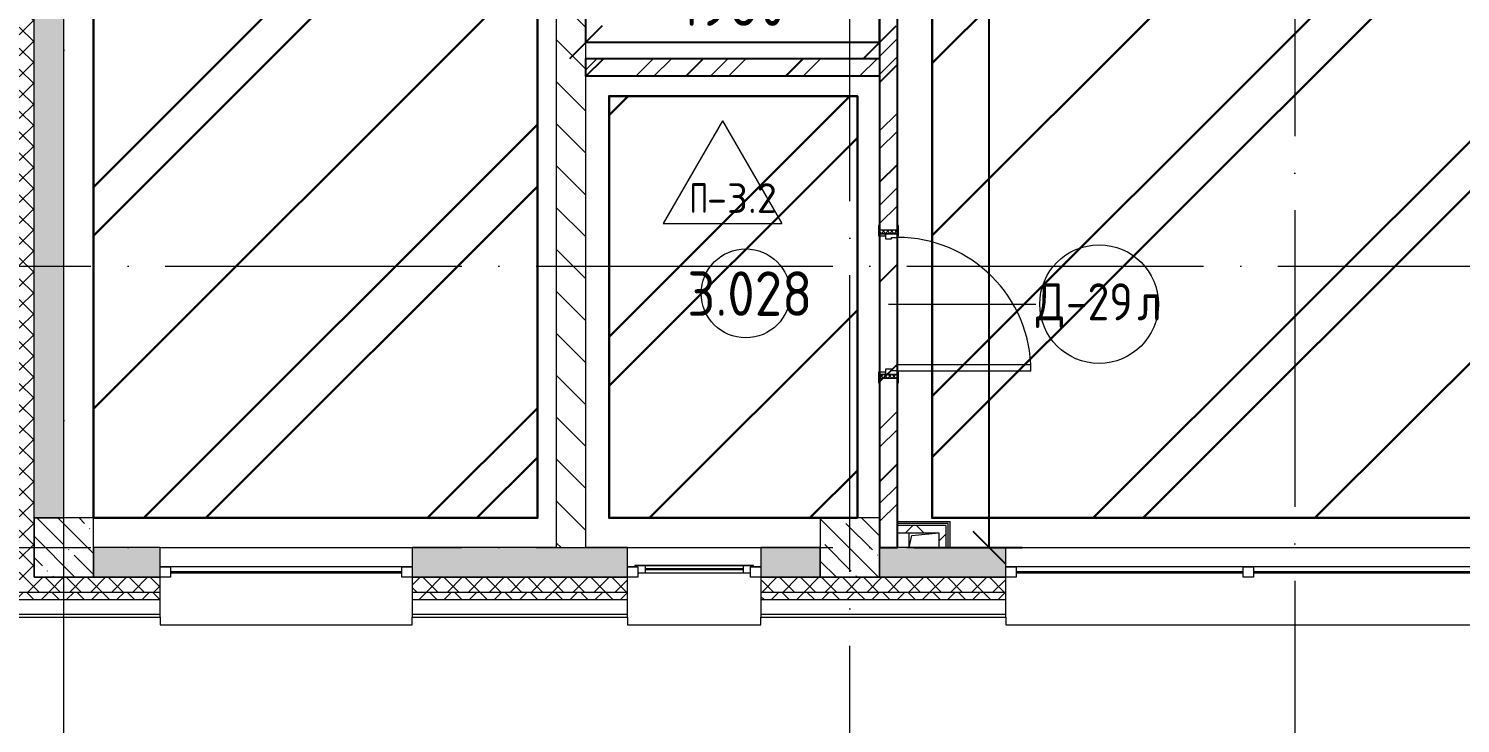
# Model space of a CAD drawing. Header units: millimetres. Extents: x -68946 to 690821, y -552984 to 293768.
# Drawn here: x 97317 to 106968, y -233317 to -228629 of the extents above; entities that cross this region are included whole.
import ezdxf

# ---------------------------------------------------------------- set-up
doc = ezdxf.new("R2010")
doc.units = ezdxf.units.MM
doc.linetypes.add('ADSK_Линия сетки', pattern=[2500, 2000, -250, 0, -250])
doc.layers.get('Defpoints').update_dxf_attribs({"color": 250})
for name, color, linetype, lineweight in [('0) блоки', 250, 'Continuous', 25), ('1.2) Стяжка 6 вып.', 30, 'Continuous', 30), ('1.3) Звуко-изол           6 вып.', 90, 'Continuous', 30), ('1.4) Стяжка 6 вып.', 30, 'Continuous', 30), ('A-AREA-____-IDEN', 250, 'Continuous', 9), ('A-DETL-GENF-OTLN', 250, 'Continuous', 5), ('A-DOOR-____-IDEN', 250, 'Continuous', 9), ('A-DOOR-____-MCUT', 250, 'Continuous', 5), ('A-DOOR-____-OTLN', 250, 'Continuous', 5), ('A-DOOR-FRAM-MCUT', 250, 'Continuous', 5), ('A-DOOR-FRAM-OTLN', 250, 'Continuous', 5), ('A-FLOR-____-IDEN', 250, 'Continuous', 9), ('A-FLOR-____-OTLN', 250, 'Continuous', 9), ('A-GLAZ-____-MCUT', 250, 'Continuous', 9), ('A-GLAZ-____-OTLN', 250, 'Continuous', 5), ('A-WALL-____-MCUT', 250, 'Continuous', 13), ('A-WALL-____-PATT', 250, 'Continuous', 13), ('A-WALL-FNSH-MCUT', 250, 'Continuous', 13), ('I-WALL-____-OTLN', 250, 'Continuous', 9), ('S-COLS-____-MCUT', 250, 'Continuous', 25), ('S-COLS-____-OTLN', 250, 'Continuous', 9), ('S-GRID-____-OTLN', 250, 'Continuous', 9)]:
    doc.layers.add(name, color=color, linetype=linetype, lineweight=lineweight)
doc.styles.add('GOST Common_1', font='', dxfattribs={"width": 0.9, "height": 250})
doc.styles.add('ISOCPEUR_1', font='isocpeur.ttf', dxfattribs={"width": 0.9, "height": 250})
doc.styles.add('ISOCPEUR_2', font='isocpeur.ttf', dxfattribs={"height": 160})
doc.styles.get("Standard").update_dxf_attribs({"font": 'ГОСТ тип А.ttf'})
doc.styles.get('GOST Common_1').set_extended_font_data('GOST Common')
doc.dimstyles.new('А3', dxfattribs={"dimtxt": 333, "dimasz": 222, "dimexe": 222, "dimexo": 111, "dimgap": 111, "dimtad": 1, "dimtoh": 1, "dimdec": 0, "dimrnd": 0.0015, "dimzin": 0, "dimdsep": 46, "dimtxsty": 'Standard', "dimblk": 'OBLIQUE', "dimcen": 0, "dimclrd": 7, "dimclre": 7, "dimclrt": 7, "dimadec": 0, "dimazin": 0, "dimtfac": 1, "dimtdec": 0, "dimtofl": 0, "dimtmove": 0, "dimatfit": 3, "dimfxl": 1, "dimtolj": 1, "dimtzin": 0, "dimarcsym": 0})
pattern_1 = [(45, (28052.9, -258555.93), (-251.4472, 251.4472), []), (45, (28052.9, -258174.93), (-251.4472, 251.4472), [])]
pattern_2 = [(45, (28052.91, -258555.93), (-70.71068, 70.71068), []), (135, (28052.91, -258555.93), (-70.71068, -70.71068), [])]
pattern_3 = [(135, (28052.9, -258555.93), (-142.5612, -142.5612), []), (135, (28195.47, -258555.93), (-142.5612, -142.5612), [252.016, -50.403, 3.353, -47.05])]
pattern_4 = [(50, (28052.9, -258555.93), (364.3679, -31.8783), [38.1, -419.1]), (355, (28052.9, -258555.93), (-70.4859, 382.1133), [30.48, -335.28]), (100.451, (28083.27, -258558.6), (293.885, 350.2334), [32.38, -356.18]), (46.184, (28052.9, -258454.33), (542.1585, -84.0858), [57.15, -628.65]), (96.636, (28098.1, -258461.34), (474.805, 494.8554), [48.57, -534.27]), (351.184, (28052.9, -258454.33), (474.8102, 494.85), [45.72, -502.92]), (21, (28103.7, -258479.73), (303.2285, -204.5305), [38.1, -419.1]), (326, (28103.7, -258479.73), (123.6039, 368.376), [30.48, -335.28]), (71.451, (28128.97, -258496.77), (426.8341, 163.8427), [32.38, -356.18]), (37.5, (28052.9, -258555.93), (6.17665, 169.11015), [16.764, -314.452, 16.764, -323.596, -336.55]), (37.5, (28052.9, -258555.93), (6.17665, 169.11015), [-671.576, 16.764, -319.786]), (7.5, (28052.9, -258555.93), (133.63888, 200.3615), [16.764, -177.292, 16.764, -306.832, -128.27]), (7.5, (28052.9, -258555.93), (133.63888, 200.3615), [-517.652, 16.764, -111.506]), (327.5, (27939.62, -258555.93), (271.18182, -11.45836), [16.764, -110.236, 16.764, -379.476, -525.78]), (327.5, (27939.62, -258555.93), (271.18182, -11.45836), [-523.24, 16.764, -509.016]), (317.5, (27888.82, -258555.93), (296.2585, 50.85285), [16.764, -148.336, 16.764, -246.38, -373.38]), (317.5, (27888.82, -258555.93), (296.2585, 50.85285), [-428.244, 16.764, -356.616])]
pattern_5 = [(45, (28052.9, -258555.93), (-141.42136, 141.42136), []), (135, (28052.9, -258555.93), (-141.42136, -141.42136), [])]

# ---------------------------------------------------------------- blocks, each defined once
blk = doc.blocks.new('Дверь_СКБ_1Ст_Внутренняя - Д-29л_1000x2100h_Кладовая-42643398-АР1_Маркировочный план 3 этажа секция 2_3')
at = {"layer": 'A-DOOR-____-OTLN'}
h = blk.add_hatch(dxfattribs=at)
h.set_pattern_fill('FP_42', color=256, style=0, pattern_type=2)
h.set_pattern_definition([(135, (1801.41, 124.685), (-14.14214, -14.14214), []), (225, (1801.41, 124.685), (14.14214, -14.14214), [])])
h.paths.add_polyline_path([(512.5, 60), (487.5, 60), (487.5, -60), (512.5, -60)])
at = {"layer": 'A-DOOR-FRAM-OTLN'}
h = blk.add_hatch(dxfattribs=at)
h.set_pattern_fill('FP_43', color=256, style=0, pattern_type=2)
h.set_pattern_definition([(45, (-321.384, 124.685), (-14.1421, 14.1421), []), (135, (-321.384, 124.685), (-14.1421, -14.1421), [])])
h.paths.add_polyline_path([(-462.5, 60), (-487.5, 60), (-487.5, -60), (-462.5, -60)])
at = {"layer": 'A-DOOR-____-MCUT'}
for p, q in [((462.5, 960), (422.5, 960)), ((422.5, 960), (422.5, 60)), ((462.5, 60), (462.5, 960)), ((422.5, 60), (462.5, 60))]:
    blk.add_line(p, q, dxfattribs=at)
at = {"layer": 'A-DOOR-____-OTLN'}
blk.add_arc((462.5, 60), 900, 90, 180, dxfattribs=at)
at = {"layer": 'A-DOOR-FRAM-MCUT'}
for p, q in [((-447.5, 68), (-517.5, 68)), ((-517.5, 68), (-517.5, 60)), ((-517.5, 60), (-447.5, 60)), ((-462.5, 60), (-487.5, 60)), ((-487.5, 60), (-487.5, -60)), ((-437.5, 60), (-462.5, 60)), ((-462.5, 60), (-462.5, -20)), ((-462.5, -60), (-462.5, 60)), ((-447.5, 60), (-462.5, 60)), ((-462.5, 60), (-462.5, 59)), ((-462.5, 59), (-447.5, 59)), ((-447.5, 60), (-447.5, 68)), ((-447.5, 59), (-447.5, 60)), ((-437.5, 20), (-437.5, 60)), ((-427.5, 20), (-437.5, 20)), ((-427.5, -20), (-427.5, 20)), ((462.5, 20), (452.5, 20)), ((452.5, 20), (452.5, -20)), ((462.5, 60), (462.5, 20)), ((487.5, 60), (462.5, 60)), ((542.5, 68), (472.5, 68)), ((472.5, 68), (472.5, 60)), ((487.5, 60), (472.5, 60)), ((472.5, 60), (472.5, 59)), ((472.5, 60), (542.5, 60)), ((472.5, 59), (487.5, 59)), ((487.5, -20), (487.5, 60)), ((512.5, 60), (487.5, 60)), ((487.5, 60), (487.5, -60)), ((487.5, 59), (487.5, 60)), ((512.5, -60), (512.5, 60)), ((542.5, 60), (542.5, 68)), ((-447.5, -60), (-517.5, -60)), ((-517.5, -60), (-517.5, -68)), ((-517.5, -68), (-447.5, -68)), ((-487.5, -60), (-462.5, -60)), ((-462.5, -20), (-427.5, -20)), ((-447.5, -20), (-462.5, -20)), ((-462.5, -20), (-462.5, -60)), ((-462.5, -60), (-447.5, -60)), ((-447.5, -60), (-447.5, -20)), ((-447.5, -68), (-447.5, -60)), ((452.5, -20), (487.5, -20)), ((487.5, -20), (472.5, -20)), ((472.5, -20), (472.5, -60)), ((472.5, -60), (487.5, -60)), ((542.5, -60), (472.5, -60)), ((472.5, -60), (472.5, -68)), ((472.5, -68), (542.5, -68)), ((487.5, -60), (487.5, -20)), ((487.5, -60), (512.5, -60)), ((542.5, -68), (542.5, -60))]:
    blk.add_line(p, q, dxfattribs=at)
blk = doc.blocks.new('Окно_СКБ_3Ст1 - Окно_СКБ_3Ст_4050_ОК15-36323508-АР1_Маркировочный план 3 этажа секция 2_3')
at = {"layer": 'A-GLAZ-____-MCUT'}
for p, q in [((-2025, -195), (-2025, -125)), ((-2025, -125), (-1955, -125)), ((-1955, -125), (-1955, -195)), ((-1195, -155), (-1955, -155)), ((-1955, -155), (-1955, -195)), ((-1905, -205), (-1905, -155)), ((-1245, -205), (-1245, -155)), ((-1195, -195), (-1195, -125)), ((-1195, -125), (-1125, -125)), ((-1195, -195), (-1195, -155)), ((-1125, -125), (-1125, -195)), ((355, -195), (355, -125)), ((355, -125), (425, -125)), ((425, -125), (425, -195)), ((1955, -195), (1955, -125)), ((1955, -125), (2025, -125)), ((2025, -125), (2025, -195)), ((-1955, -195), (-2025, -195)), ((-1955, -195), (-1975, -195)), ((-1975, -195), (-1975, -205)), ((-1975, -205), (-1175, -205)), ((-1175, -205), (-1975, -205)), ((-1125, -195), (-1195, -195)), ((-1175, -195), (-1195, -195)), ((-1175, -205), (-1175, -195)), ((425, -195), (355, -195)), ((2025, -195), (1955, -195))]:
    blk.add_line(p, q, dxfattribs=at)
at = {"layer": 'A-GLAZ-____-MCUT', "lineweight": 5}
for p, q in [((-1905, -175), (-1245, -175)), ((-1245, -185), (-1905, -185)), ((355, -155), (-1125, -155)), ((355, -165), (-1125, -165)), ((1955, -155), (425, -155)), ((1955, -165), (425, -165))]:
    blk.add_line(p, q, dxfattribs=at)
at = {"layer": 'A-GLAZ-____-OTLN'}
for p, q in [((-2025, -195), (-1975, -195)), ((-1175, -195), (2025, -195))]:
    blk.add_line(p, q, dxfattribs=at)
blk = doc.blocks.new('WNW_Отлив1 - Отлив_металлический 2-36323549-АР1_Маркировочный план 3 этажа секция 2_3')
at = {"layer": 'A-GLAZ-____-OTLN'}
for p, q in [((2025, 320), (-2025, 320)), ((-2025, 320), (-2025, 270)), ((2025, 270), (2025, 320))]:
    blk.add_line(p, q, dxfattribs=at)
blk = doc.blocks.new('Окно_СКБ_1Ст1 - 120_Окно_СКБ_1Ст_1700_ОК19Л-29018906-АР1_Маркировочный план 3 этажа секция 2_3')
at = {"layer": 'A-GLAZ-____-MCUT'}
for p, q in [((-850, -195), (-850, -125)), ((-850, -125), (-780, -125)), ((-780, -125), (-780, -195)), ((780, -195), (780, -125)), ((780, -125), (850, -125)), ((850, -125), (850, -195)), ((-780, -195), (-850, -195)), ((850, -195), (780, -195))]:
    blk.add_line(p, q, dxfattribs=at)
at = {"layer": 'A-GLAZ-____-MCUT', "lineweight": 5}
for p, q in [((780, -155), (-780, -155)), ((780, -165), (-780, -165))]:
    blk.add_line(p, q, dxfattribs=at)
at = {"layer": 'A-GLAZ-____-OTLN'}
blk.add_line((-850, -195), (850, -195), dxfattribs=at)
blk = doc.blocks.new('Окно_СКБ_1Ст1 - 120_Окно_СКБ_1Ст_900_ОК3л-29018692-АР1_Маркировочный план 3 этажа секция 2_3')
at = {"layer": 'A-GLAZ-____-MCUT'}
for p, q in [((-450, -195), (-450, -125)), ((-450, -125), (-380, -125)), ((-380, -125), (-380, -195)), ((380, -155), (-380, -155)), ((-380, -155), (-380, -195)), ((-330, -205), (-330, -155)), ((330, -205), (330, -155)), ((380, -195), (380, -125)), ((380, -125), (450, -125)), ((380, -195), (380, -155)), ((450, -125), (450, -195)), ((-380, -195), (-450, -195)), ((-380, -195), (-400, -195)), ((-400, -195), (-400, -205)), ((-400, -205), (400, -205)), ((400, -205), (-400, -205)), ((450, -195), (380, -195)), ((400, -195), (380, -195)), ((400, -205), (400, -195))]:
    blk.add_line(p, q, dxfattribs=at)
at = {"layer": 'A-GLAZ-____-MCUT', "lineweight": 5}
for p, q in [((-330, -175), (330, -175)), ((330, -185), (-330, -185))]:
    blk.add_line(p, q, dxfattribs=at)
at = {"layer": 'A-GLAZ-____-OTLN'}
for p, q in [((-450, -195), (-400, -195)), ((400, -195), (450, -195))]:
    blk.add_line(p, q, dxfattribs=at)
blk = doc.blocks.new('WNW_Отлив1 - Отлив_металлический 2-28596055-АР1_Маркировочный план 3 этажа секция 2_3')
at = {"layer": 'A-GLAZ-____-OTLN'}
for p, q in [((450, 320), (-450, 320)), ((-450, 320), (-450, 270)), ((450, 270), (450, 320))]:
    blk.add_line(p, q, dxfattribs=at)
blk = doc.blocks.new('WNW_Отлив1 - Отлив_металлический 2-28595994-АР1_Маркировочный план 3 этажа секция 2_3')
at = {"layer": 'A-GLAZ-____-OTLN'}
for p, q in [((850, 320), (-850, 320)), ((-850, 320), (-850, 270)), ((850, 270), (850, 320))]:
    blk.add_line(p, q, dxfattribs=at)
blk = doc.blocks.new('_Wn_-As_OpeningMEP_floor__Rectangular - _Wn_-As_OpeningMEP_floor__Rectangular-34852155-АР1_Маркировочный план 3 этажа секция 2_3')
at = {"layer": 'A-DETL-GENF-OTLN', "lineweight": 5}
for p, q in [((-82.3, 82.3), (99.5, 100)), ((-100, 0), (-82.3, 82.3))]:
    blk.add_line(p, q, dxfattribs=at)
blk = doc.blocks.new('AAR_СКБ_Марка_Помещения_мал - Номер-28977439-АР1_Маркировочный план 3 этажа секция 2_3')
at = {"layer": 'A-AREA-____-IDEN'}
blk.add_circle((-0.028, 0), 3, dxfattribs=at)
blk = doc.blocks.new('AAR_СКБ_Марка_Перекрытия - Марка пола-17325028-АР1_Маркировочный план 3 этажа секция 2_3')
at = {"layer": 'A-FLOR-____-IDEN'}
for p, q in [((0, 6.932), (-4.002, 0)), ((0, 6.932), (4.002, 0)), ((-4.002, 0), (4.002, 0))]:
    blk.add_line(p, q, dxfattribs=at)
blk = doc.blocks.new('ADSK_Марка_Дверь - Типоразмер_ADSK_Марка-30565456-АР1_Маркировочный план 3 этажа секция 2_3')
at = {"layer": 'A-DOOR-____-IDEN'}
blk.add_circle((0, 0), 4, dxfattribs=at)
blk = doc.blocks.new('_Oblique')
at = {"color": 0, "linetype": 'ByBlock', "lineweight": -2}
blk.add_line((-0.5, -0.5), (0.5, 0.5), dxfattribs=at)
blk = doc.blocks.new('*D5461')
at = {"color": 7, "lineweight": -2, "transparency": 16777216}
for p, q in [((101072.9, -228719.9), (101072.9, -228499.7)), ((103052.9, -228719.9), (103052.9, -228499.7)), ((101072.9, -228721.7), (103052.9, -228721.7))]:
    blk.add_line(p, q, dxfattribs=at)
at = {"layer": 'Defpoints', "color": 0, "lineweight": 30, "transparency": 16777216}
for p in [(103052.9, -228721.7), (101072.9, -228830.9), (103052.9, -228830.9)]:
    blk.add_point(p, dxfattribs=at)
at = {"color": 7, "lineweight": -2, "transparency": 16777216, "xscale": 222, "yscale": 222, "zscale": 222, "rotation": 180}
blk.add_blockref('_Oblique', (101072.9, -228721.7), dxfattribs=at)
at = {"color": 7, "lineweight": -2, "transparency": 16777216, "xscale": 222, "yscale": 222, "zscale": 222}
blk.add_blockref('_Oblique', (103052.9, -228721.7), dxfattribs=at)
at = {"color": 7, "transparency": 16777216, "insert": (102062.9, -228444.2), "char_height": 333, "attachment_point": 5}
blk.add_mtext('\\A1;1980', dxfattribs=at)
blk = doc.blocks.new('*D5462')
at = {"color": 7, "lineweight": -2, "transparency": 16777216}
for p, q in [((103283.9, -222980.9), (104014.6, -222980.9)), ((103792.6, -232130.9), (103792.6, -222980.9)), ((103283.9, -232130.9), (104014.6, -232130.9))]:
    blk.add_line(p, q, dxfattribs=at)
at = {"layer": 'Defpoints', "color": 0, "lineweight": 30, "transparency": 16777216}
for p in [(103172.9, -222980.9), (103792.6, -222980.9), (103172.9, -232130.9)]:
    blk.add_point(p, dxfattribs=at)
at = {"color": 7, "lineweight": -2, "transparency": 16777216, "xscale": 222, "yscale": 222, "zscale": 222}
for p, rotation in [((103792.6, -222980.9), 90), ((103792.6, -232130.9), 270)]:
    blk.add_blockref('_Oblique', p, dxfattribs=dict(at, rotation=rotation))
at = {"color": 7, "transparency": 16777216, "insert": (103515.1, -227555.9), "char_height": 333, "attachment_point": 5, "rotation": 90}
blk.add_mtext('\\A1;9150', dxfattribs=at)

msp = doc.modelspace()

# ---------------------------------------------------------------- hatches: boundary and pattern name
at = {"layer": '0) блоки'}
h = msp.add_hatch(dxfattribs=at)
h.set_pattern_fill('ANSI31', color=256, scale=150)
h.paths.add_polyline_path([(103052.9057, -232130.9292), (103172.9057, -232130.9292), (103172.9057, -222980.9286), (103052.9057, -222980.9286)])
h.paths.add_polyline_path([(103052.9057, -228950.9292), (101072.9057, -228950.9292), (101072.9057, -228830.9292), (103052.9057, -228830.9292)])
at = {"layer": '1.2) Стяжка 6 вып.', "lineweight": 30}
h = msp.add_hatch(dxfattribs=at)
h.set_pattern_fill('ANSI31', color=256, scale=333)
h.paths.add_polyline_path([(97752.9057, -231930.9286), (100747.3503, -231930.9286), (100747.3503, -223109.063), (97752.9057, -223109.063)])
h = msp.add_hatch(dxfattribs=at)
h.set_pattern_fill('ANSI31', color=256, scale=333)
h.paths.add_polyline_path([(128837.9057, -231930.9286), (103406.2912, -231930.9286), (103406.2912, -223242.3877), (128837.9057, -223242.3877)])
h = msp.add_hatch(dxfattribs=at)
h.set_pattern_fill('ANSI31', color=256, scale=333)
h.paths.add_polyline_path([(102903.7969, -231930.9286), (101229.624, -231930.9286), (101229.624, -229084.5043), (102903.7969, -229084.5043)])
at = {"layer": '1.3) Звуко-изол           6 вып.', "lineweight": 30}
h = msp.add_hatch(dxfattribs=at)
h.set_pattern_fill('ANSI31', color=256, scale=500)
h.paths.add_polyline_path([(97752.9057, -231930.9286), (100747.3503, -231930.9286), (100747.3503, -223109.063), (97752.9057, -223109.063)])
h = msp.add_hatch(dxfattribs=at)
h.set_pattern_fill('ANSI31', color=256, scale=500)
h.paths.add_polyline_path([(128837.9057, -231930.9286), (103406.2912, -231930.9286), (103406.2912, -223242.3877), (128837.9057, -223242.3877)])
h = msp.add_hatch(dxfattribs=at)
h.set_pattern_fill('ANSI31', color=256, scale=500)
h.paths.add_polyline_path([(102903.7969, -231930.9286), (101229.624, -231930.9286), (101229.624, -229084.5043), (102903.7969, -229084.5043)])
at = {"layer": '1.4) Стяжка 6 вып.', "lineweight": 30}
h = msp.add_hatch(dxfattribs=at)
h.set_pattern_fill('ANSI32', color=256, scale=333)
h.paths.add_polyline_path([(97752.9057, -231930.9286), (100747.3503, -231930.9286), (100747.3503, -223109.063), (97752.9057, -223109.063)])
h = msp.add_hatch(dxfattribs=at)
h.set_pattern_fill('ANSI32', color=256, scale=333)
h.paths.add_polyline_path([(128837.9057, -231930.9286), (103406.2912, -231930.9286), (103406.2912, -223242.3877), (128837.9057, -223242.3877)])
h = msp.add_hatch(dxfattribs=at)
h.set_pattern_fill('ANSI32', color=256, scale=333)
h.paths.add_polyline_path([(102903.7969, -231930.9286), (101229.624, -231930.9286), (101229.624, -229084.5043), (102903.7969, -229084.5043)])
at = {"layer": 'A-WALL-____-PATT', "lineweight": 15}
h = msp.add_hatch(dxfattribs=at)
h.set_pattern_fill('FP_49', color=256, style=0, pattern_type=2)
h.set_pattern_definition(pattern_2)
h.paths.add_polyline_path([(97352.9057, -232330.8689), (97352.9057, -225365.9292), (97252.9057, -225365.9292), (97252.9057, -232330.8689)])
h.paths.add_polyline_path([(97252.9057, -223715.9292), (97352.9057, -223715.9292), (97352.9057, -222165.9292), (97252.9057, -222165.9292), (97252.9057, -222914.3094)])
h.paths.add_polyline_path([(97252.9057, -218865.9292), (97352.9057, -218865.9292), (97352.9057, -217315.9292), (97252.9057, -217315.9292), (97252.9057, -218744.684)])
h.paths.add_polyline_path([(97252.9057, -215665.9292), (97352.9057, -215665.9292), (97352.9057, -215230.9286), (97252.9057, -215230.9286), (97252.9057, -215500.9286)])
h = msp.add_hatch(dxfattribs=at)
h.set_pattern_fill('FP_124', color=256, style=0, pattern_type=2)
h.set_pattern_definition(pattern_4)
h.paths.add_polyline_path([(97490.5626, -231930.9286), (97552.9057, -231930.9286), (97552.9057, -226230.9286), (97352.9057, -226230.9286), (97352.9057, -231930.9286)])
h.paths.add_polyline_path([(97552.9057, -225830.9286), (97552.9057, -225365.9292), (97352.9057, -225365.9292), (97352.9057, -225830.9286)])
h.paths.add_polyline_path([(97352.9057, -223715.9292), (97552.9057, -223715.9292), (97552.9057, -222980.9286), (97352.9057, -222980.9286), (97352.9057, -223100.9286)])
h.paths.add_polyline_path([(97552.9057, -222580.9286), (97552.9057, -222165.9292), (97352.9057, -222165.9292), (97352.9057, -222580.9286), (97422.9057, -222580.9286)])
h.paths.add_polyline_path([(97552.9057, -218865.9292), (97552.9057, -218780.9297), (97352.9057, -218780.9308), (97352.9057, -218865.9292), (97510.4054, -218865.9292)])
h.paths.add_polyline_path([(97552.9057, -218380.9286), (97552.9057, -217315.9292), (97352.9057, -217315.9292), (97352.9057, -218380.9286)])
h.paths.add_polyline_path([(97546.3046, -215665.9292), (97552.9057, -215665.9292), (97552.9057, -215230.8695), (97352.9057, -215230.9286), (97352.9057, -215665.9292), (97542.7137, -215665.9292)])
h = msp.add_hatch(dxfattribs=at)
h.set_pattern_fill('FP_1', color=256, style=0, pattern_type=2)
h.set_pattern_definition([(135, (28052.9, -258555.93), (-141.42136, -141.42136), [])])
h.paths.add_polyline_path([(100872.9057, -232130.9286), (101072.9057, -232130.9286), (101072.9057, -226855.9292), (100872.9057, -226855.9292), (100872.9057, -231253.5602)])
h.paths.add_polyline_path([(101072.9057, -225855.9292), (101072.9057, -222979.8832), (100872.9057, -222979.8832), (100872.9057, -225855.9292)])
h = msp.add_hatch(dxfattribs=at)
h.set_pattern_fill('FP_2', color=256, style=0, pattern_type=2)
h.set_pattern_definition(pattern_1)
h.paths.add_polyline_path([(103172.9057, -228830.9292), (103172.9057, -224355.9292), (103052.9057, -224355.9292), (103052.9057, -228830.9292)])
h.paths.add_polyline_path([(103172.9057, -223355.9292), (103172.9057, -222980.9286), (103052.9057, -222980.9286), (103052.9057, -223355.9292)])
h = msp.add_hatch(dxfattribs=at)
h.set_pattern_fill('FP_2', color=256, style=0, pattern_type=2)
h.set_pattern_definition(pattern_1)
h.paths.add_polyline_path([(101072.9057, -228950.9292), (103172.9057, -228950.9292), (103172.9057, -228830.9292), (101072.9057, -228830.9292)])
h = msp.add_hatch(dxfattribs=at)
h.set_pattern_fill('FP_2', color=256, style=0, pattern_type=2)
h.set_pattern_definition(pattern_1)
h.paths.add_polyline_path([(103172.9057, -232130.9286), (103172.9057, -230987.9292), (103052.9057, -230987.9292), (103052.9057, -232130.9286)])
h.paths.add_polyline_path([(103172.9057, -229987.9292), (103172.9057, -228950.9292), (103052.9057, -228950.9292), (103052.9057, -229987.9292)])
h = msp.add_hatch(dxfattribs=at)
h.set_pattern_fill('FP_52', color=256, style=0, pattern_type=2)
h.set_pattern_definition(pattern_5)
h.paths.add_polyline_path([(103453.1985, -232030.9286), (103502.7189, -232030.9286), (103502.7189, -231980.9286), (103172.9057, -231980.9286), (103172.9057, -232030.9286), (103452.7189, -232030.9286)])
h = msp.add_hatch(dxfattribs=at)
h.set_pattern_fill('FP_52', color=256, style=0, pattern_type=2)
h.set_pattern_definition(pattern_5)
h.paths.add_polyline_path([(103453.1985, -232130.9286), (103502.7189, -232129.9381), (103502.7189, -232030.9286), (103452.7189, -232030.9286), (103452.7189, -232130.9286)])
h = msp.add_hatch(dxfattribs=at)
h.set_pattern_fill('FP_124', color=256, style=0, pattern_type=2)
h.set_pattern_definition(pattern_4)
h.paths.add_polyline_path([(129212.3031, -232330.9286), (129212.9057, -232330.8689), (129212.9057, -232130.9286), (128202.9057, -232130.9286), (128202.9057, -232330.9286), (128235.0029, -232330.9286)])
h.paths.add_polyline_path([(121602.9057, -232330.9286), (121602.9057, -232130.9286), (120802.9057, -232130.9286), (120802.9057, -232330.9286), (121476.9879, -232330.9286)])
h.paths.add_polyline_path([(126883.3999, -232330.9286), (127302.9057, -232330.8689), (127302.9057, -232130.9286), (126402.9057, -232130.9286), (126402.9057, -232330.9286)])
h.paths.add_polyline_path([(125502.9057, -232330.9286), (125502.9057, -232130.9286), (124952.9057, -232130.9286), (124953.2339, -232330.9286)])
h.paths.add_polyline_path([(124552.7566, -232330.9286), (124552.9057, -232330.8689), (124552.9057, -232130.9286), (124302.9057, -232130.9286), (124302.9057, -232330.9286)])
h.paths.add_polyline_path([(99902.9057, -232330.9286), (101352.9057, -232330.8689), (101352.9057, -232130.9286), (99902.9057, -232130.9286), (99902.9057, -232330.8689)])
h.paths.add_polyline_path([(98202.9057, -232330.9286), (98202.9057, -232130.9286), (97752.9057, -232130.9286), (97753.1742, -232330.9286), (97823.9355, -232330.9286)])
h.paths.add_polyline_path([(117422.179, -232330.9286), (117702.9057, -232330.8689), (117702.9057, -232130.9286), (116902.9057, -232130.9286), (116902.9057, -232330.9286)])
h.paths.add_polyline_path([(118602.9057, -232330.9286), (119502.9057, -232330.8689), (119502.9057, -232130.9286), (118602.9057, -232130.9286), (118602.9057, -232330.8689)])
h.paths.add_polyline_path([(113367.37, -232330.9286), (113802.9057, -232330.8689), (113802.9057, -232130.9286), (112302.9057, -232130.9286), (112302.9057, -232330.9286)])
h.paths.add_polyline_path([(111402.9057, -232330.9286), (111402.9057, -232130.9286), (111202.9057, -232130.9286), (111203.0251, -232330.9286)])
h.paths.add_polyline_path([(110802.7267, -232330.9286), (110802.9057, -232330.8689), (110802.9057, -232130.9286), (110502.9057, -232130.9286), (110502.9057, -232330.9286), (110664.164, -232330.9286)])
h.paths.add_polyline_path([(109602.9057, -232330.9286), (109602.9057, -232130.9286), (108352.9057, -232130.9286), (108352.9057, -232330.9286), (109312.561, -232330.9286)])
h.paths.add_polyline_path([(103902.9057, -232330.9286), (103902.9057, -232130.9286), (103052.9057, -232130.9286), (103052.9057, -232330.9286)])
h.paths.add_polyline_path([(102652.667, -232330.9286), (102652.9057, -232330.8689), (102652.9057, -232130.9286), (102252.9057, -232130.9286), (102252.9057, -232330.9286), (102554.546, -232330.9286)])
h = msp.add_hatch(dxfattribs=at)
h.set_pattern_fill('FP_49', color=256, style=0, pattern_type=2)
h.set_pattern_definition(pattern_2)
h.paths.add_polyline_path([(131062.9276, -232430.8689), (132652.9063, -232430.8689), (132752.8838, -232330.8689), (128202.9057, -232330.9286), (128202.9057, -232430.8689), (130938.2089, -232430.8689)])
h.paths.add_polyline_path([(125502.9057, -232430.8689), (125502.9057, -232330.9286), (124302.9057, -232330.9286), (124302.9057, -232430.8689)])
h.paths.add_polyline_path([(126883.3999, -232430.8689), (127302.9057, -232430.8689), (127302.3687, -232330.9286), (126402.9057, -232330.9286), (126402.9057, -232430.8689)])
h.paths.add_polyline_path([(118602.9057, -232430.8689), (119502.9057, -232430.8689), (119502.3687, -232330.9286), (118602.9057, -232330.9286)])
h.paths.add_polyline_path([(121602.9057, -232430.8689), (121602.9057, -232330.9286), (120402.9057, -232330.9286), (120402.9057, -232430.8689), (121476.9879, -232430.8689)])
h.paths.add_polyline_path([(117422.179, -232430.8689), (117702.9057, -232430.8689), (117702.9057, -232330.9286), (116502.9057, -232330.9286), (116502.9057, -232430.8689), (116902.9057, -232430.8689)])
h.paths.add_polyline_path([(113367.37, -232430.8689), (113802.9057, -232430.8689), (113802.0107, -232330.9286), (112302.9057, -232330.9286), (112302.9057, -232430.8689)])
h.paths.add_polyline_path([(110664.164, -232430.8689), (111402.9057, -232430.8689), (111402.9057, -232330.9286), (110502.9057, -232330.9286), (110502.9057, -232430.8689)])
h.paths.add_polyline_path([(109602.9057, -232430.8689), (109602.9057, -232330.9286), (107952.9057, -232330.9286), (107952.9057, -232430.8689), (109312.561, -232430.8689)])
h.paths.add_polyline_path([(102554.546, -232430.8689), (103902.9057, -232430.8689), (103902.9057, -232330.9286), (102252.9057, -232330.9286), (102252.9057, -232430.8689)])
h.paths.add_polyline_path([(101202.943, -232430.8689), (101352.9057, -232430.8689), (101352.0405, -232330.9286), (99902.9057, -232330.9286), (99902.9057, -232430.8689)])
h.paths.add_polyline_path([(97302.9356, -232430.8689), (98202.9057, -232430.8689), (98202.9057, -232330.9286), (97252.9057, -232330.9286), (97252.9057, -232430.8689)])
h = msp.add_hatch(dxfattribs=at)
h.set_pattern_fill('FP_48', color=256, style=0, pattern_type=2)
h.set_pattern_definition([(135, (28052.9, -258555.93), (-84.85281, -84.85281), []), (225, (28052.9, -258555.93), (84.85281, -84.85281), [])])
h.paths.add_polyline_path([(132602.9063, -232480.8689), (132652.9063, -232430.8689), (128202.9057, -232430.8689), (128202.9057, -232480.8689), (132502.9063, -232480.8689)])
h.paths.add_polyline_path([(127302.9057, -232480.8689), (127302.9057, -232430.8689), (126402.9057, -232430.8689), (126402.9057, -232480.8689), (126883.3999, -232480.8689)])
h.paths.add_polyline_path([(124952.9057, -232480.8689), (125502.9057, -232480.8689), (125502.9057, -232430.8689), (124302.9057, -232430.8689), (124302.9057, -232480.8689)])
h.paths.add_polyline_path([(120402.9057, -232480.8689), (121602.9057, -232480.8689), (121602.9057, -232430.8689), (120402.9057, -232430.8689)])
h.paths.add_polyline_path([(119502.9057, -232480.8689), (119502.9057, -232430.8689), (118602.9057, -232430.8689), (118602.9057, -232480.8689), (118773.7819, -232480.8689)])
h.paths.add_polyline_path([(117702.9057, -232480.8689), (117702.9057, -232430.8689), (116502.9057, -232430.8689), (116502.9057, -232480.8689), (117422.179, -232480.8689)])
h.paths.add_polyline_path([(112302.9057, -232480.8689), (113802.9057, -232480.8689), (113802.9057, -232430.8689), (112302.9057, -232430.8689), (112302.9057, -232456.0511)])
h.paths.add_polyline_path([(111402.9057, -232480.8689), (111402.9057, -232430.8689), (110502.9057, -232430.8689), (110502.9057, -232480.8689), (110664.164, -232480.8689)])
h.paths.add_polyline_path([(107952.9057, -232480.8689), (109602.9057, -232480.8689), (109602.9057, -232430.8689), (107952.9057, -232430.8689)])
h.paths.add_polyline_path([(102554.546, -232480.8689), (103902.9057, -232480.8689), (103902.9057, -232430.8689), (102252.9057, -232430.8689), (102252.9057, -232480.8689)])
h.paths.add_polyline_path([(101352.9057, -232480.8689), (101352.9057, -232430.8689), (99902.9057, -232430.8689), (99902.9057, -232480.8689), (101202.943, -232480.8689)])
h.paths.add_polyline_path([(97202.9057, -232480.8689), (98202.9057, -232480.8689), (98202.9057, -232430.8689), (97202.9057, -232430.8689)])
at = {"layer": 'S-COLS-____-OTLN', "lineweight": 5}
h = msp.add_hatch(dxfattribs=at)
h.set_pattern_fill('FP_19', color=256, style=0, pattern_type=2)
h.set_pattern_definition(pattern_3)
h.paths.add_polyline_path([(97352.9057, -232330.9286), (97752.9057, -232330.8689), (97752.9057, -231930.9286), (97352.9057, -231930.9286), (97352.9057, -232330.8689)])
h = msp.add_hatch(dxfattribs=at)
h.set_pattern_fill('FP_19', color=256, style=0, pattern_type=2)
h.set_pattern_definition(pattern_3)
h.paths.add_polyline_path([(102652.9057, -232330.9286), (103052.9057, -232330.8689), (103052.9057, -231930.9286), (102652.9057, -231930.9286), (102652.9057, -232330.8689)])

# ---------------------------------------------------------------- linework, layer by layer
at = {"layer": '0) блоки'}
for points in [[(103052.9057, -232130.9292), (103172.9057, -232130.9292), (103172.9057, -222980.9286), (103052.9057, -222980.9286)], [(103052.9057, -228950.9292), (101072.9057, -228950.9292), (101072.9057, -228830.9292), (103052.9057, -228830.9292)]]:
    msp.add_lwpolyline(points, close=True, dxfattribs=at)
at = {"layer": '1.2) Стяжка 6 вып.', "lineweight": 30}
for points in [[(97752.9057, -231930.9286), (100747.3503, -231930.9286), (100747.3503, -223109.063), (97752.9057, -223109.063)], [(128837.9057, -231930.9286), (103406.2912, -231930.9286), (103406.2912, -223242.3877), (128837.9057, -223242.3877)], [(102903.7969, -231930.9286), (101229.624, -231930.9286), (101229.624, -229084.5043), (102903.7969, -229084.5043)]]:
    msp.add_lwpolyline(points, close=True, dxfattribs=at)
at = {"layer": 'A-DOOR-____-IDEN'}
msp.add_line((103112.9057, -230487.9292), (104106.1843, -230487.9292), dxfattribs=at)
at = {"layer": 'A-FLOR-____-OTLN', "lineweight": 5}
for p, q in [((103172.9057, -230037.9292), (103172.9057, -230897.9292)), ((103253.1985, -232130.9286), (103253.1985, -232030.9286))]:
    msp.add_line(p, q, dxfattribs=at)
at = {"layer": 'A-WALL-____-MCUT', "color": 7, "lineweight": 15}
for p, q in [((103172.9057, -229957.9292), (103172.9057, -224385.9292)), ((97352.9057, -231930.9286), (97352.9057, -226230.9286)), ((97552.9057, -231930.9286), (97552.9057, -226230.9286)), ((103052.9057, -226230.9286), (103052.9057, -228830.9292)), ((100872.9057, -226885.9292), (100872.9057, -232130.9286)), ((101072.9057, -228830.9292), (101072.9057, -226885.9292)), ((103052.9057, -228830.9292), (101072.9057, -228830.9292)), ((101072.9057, -228950.9292), (103052.9057, -228950.9292)), ((101072.9057, -232130.9286), (101072.9057, -228950.9292)), ((103052.9057, -228950.9292), (103052.9057, -229957.9292)), ((103052.9057, -231017.9292), (103052.9057, -232130.9292)), ((103172.9057, -232130.9292), (103172.9057, -231017.9292)), ((103502.7189, -231980.9286), (103172.9057, -231980.9286)), ((103502.7189, -232130.9286), (103502.7189, -231980.9286)), ((103172.9057, -232030.9286), (103452.7189, -232030.9286)), ((103452.7189, -232030.9286), (103452.7189, -232130.9286)), ((98202.9057, -232130.9286), (97752.9057, -232130.9286)), ((98202.9057, -232330.9286), (98202.9057, -232130.9286)), ((100872.9057, -232130.9286), (99902.9057, -232130.9286)), ((99902.9057, -232130.9286), (99902.9057, -232330.9286)), ((101352.9057, -232130.9286), (101072.9057, -232130.9286)), ((101352.9057, -232330.9286), (101352.9057, -232130.9286)), ((102652.9057, -232130.9286), (102252.9057, -232130.9286)), ((102252.9057, -232130.9286), (102252.9057, -232330.9286)), ((103902.9057, -232130.9286), (103052.9057, -232130.9286)), ((103052.9057, -232130.9292), (103172.9057, -232130.9292)), ((103902.9057, -232330.9286), (103902.9057, -232130.9286)), ((98202.9057, -232330.8689), (97752.9057, -232330.8689)), ((97752.9057, -232330.9286), (98202.9057, -232330.9286)), ((101352.9057, -232330.8689), (99902.9057, -232330.8689)), ((99902.9057, -232330.9286), (101352.9057, -232330.9286)), ((102652.9057, -232330.8689), (102252.9057, -232330.8689)), ((102252.9057, -232330.9286), (102652.9057, -232330.9286)), ((103902.9057, -232330.8689), (103052.9057, -232330.8689)), ((103052.9057, -232330.9286), (103902.9057, -232330.9286)), ((97202.9057, -232480.8689), (98202.9057, -232480.8689)), ((97252.9057, -232430.8689), (98202.9057, -232430.8689)), ((98202.9057, -232480.8689), (98202.9057, -232430.8689)), ((99902.9057, -232430.8689), (99902.9057, -232480.8689)), ((99902.9057, -232430.8689), (101352.9057, -232430.8689)), ((99902.9057, -232480.8689), (101352.9057, -232480.8689)), ((101352.9057, -232480.8689), (101352.9057, -232430.8689)), ((102252.9057, -232430.8689), (102252.9057, -232480.8689)), ((102252.9057, -232430.8689), (103902.9057, -232430.8689)), ((102252.9057, -232480.8689), (103902.9057, -232480.8689)), ((103902.9057, -232480.8689), (103902.9057, -232430.8689))]:
    msp.add_line(p, q, dxfattribs=at)
at = {"layer": 'A-WALL-____-MCUT', "lineweight": 15}
for p, q in [((101072.9057, -228830.9292), (101072.9057, -228950.9292)), ((97352.9057, -231930.9286), (97552.9057, -231930.9286)), ((103515.2189, -231968.4286), (103172.9057, -231968.4286)), ((103515.2189, -232130.9286), (103515.2189, -231968.4286)), ((97752.9057, -232130.9286), (97752.9057, -232330.9286)), ((100872.9057, -232130.9286), (101072.9057, -232130.9286)), ((102652.9057, -232330.9286), (102652.9057, -232130.9286)), ((103052.9057, -232130.9286), (103052.9057, -232330.9286)), ((97102.9057, -232580.8689), (98202.9057, -232580.8689)), ((99902.9057, -232580.8689), (101352.9057, -232580.8689)), ((102252.9057, -232580.8689), (103902.9057, -232580.8689))]:
    msp.add_line(p, q, dxfattribs=at)
at = {"layer": 'A-WALL-____-MCUT', "color": 10, "lineweight": 15}
for p, q in [((97352.9057, -232330.8689), (97352.9057, -231930.9286)), ((97752.9057, -232330.8689), (97352.9057, -232330.8689)), ((98202.9057, -232430.8689), (98202.9057, -232330.9286)), ((99902.9057, -232330.9286), (99902.9057, -232430.8689)), ((101352.9057, -232430.8689), (101352.9057, -232330.9286)), ((102252.9057, -232330.9286), (102252.9057, -232430.8689)), ((103052.9057, -232330.8689), (102652.9057, -232330.8689)), ((103902.9057, -232430.8689), (103902.9057, -232330.9286)), ((98202.9057, -232580.8689), (98202.9057, -232480.8689)), ((99902.9057, -232480.8689), (99902.9057, -232580.8689)), ((101352.9057, -232580.8689), (101352.9057, -232480.8689)), ((102252.9057, -232480.8689), (102252.9057, -232580.8689)), ((103902.9057, -232580.8689), (103902.9057, -232480.8689))]:
    msp.add_line(p, q, dxfattribs=at)
at = {"layer": 'A-WALL-FNSH-MCUT', "lineweight": 15}
for p, q in [((103527.7189, -231955.9286), (103172.9057, -231955.9286)), ((103527.7189, -232130.9286), (103527.7189, -231955.9286)), ((98202.9057, -232600.8689), (98202.9057, -232580.8689)), ((99902.9057, -232580.8689), (99902.9057, -232600.8689)), ((101352.9057, -232600.8689), (101352.9057, -232580.8689)), ((102252.9057, -232580.8689), (102252.9057, -232600.8689)), ((103902.9057, -232600.8689), (103902.9057, -232580.8689)), ((97082.9057, -232600.8689), (98202.9057, -232600.8689)), ((99902.9057, -232600.8689), (101352.9057, -232600.8689)), ((102252.9057, -232600.8689), (103902.9057, -232600.8689))]:
    msp.add_line(p, q, dxfattribs=at)
at = {"layer": 'I-WALL-____-OTLN', "lineweight": 15}
for p, q in [((103052.9057, -230947.9292), (103052.9057, -230027.9292)), ((103172.9057, -230037.9292), (103172.9057, -230897.9292)), ((98202.9057, -232130.9286), (99902.9057, -232130.9286)), ((101352.9057, -232130.9286), (102252.9057, -232130.9286)), ((103902.9057, -232130.9286), (107952.9057, -232130.9286))]:
    msp.add_line(p, q, dxfattribs=at)
at = {"layer": 'S-COLS-____-MCUT', "lineweight": 5}
for p, q in [((97352.9057, -231930.9286), (97352.9057, -232330.9286)), ((97752.9057, -231930.9286), (97552.9057, -231930.9286)), ((97752.9057, -232130.9286), (97752.9057, -231930.9286)), ((103052.9057, -231930.9286), (102652.9057, -231930.9286)), ((102652.9057, -231930.9286), (102652.9057, -232130.9286)), ((103052.9057, -232130.9286), (103052.9057, -231930.9286)), ((97352.9057, -232330.9286), (97752.9057, -232330.9286)), ((102652.9057, -232330.9286), (103052.9057, -232330.9286))]:
    msp.add_line(p, q, dxfattribs=at)
at = {"layer": 'S-COLS-____-OTLN', "lineweight": 5}
for p, q in [((97552.9057, -231930.9286), (97352.9057, -231930.9286)), ((97752.9057, -232330.9286), (97752.9057, -232130.9286)), ((102652.9057, -232130.9286), (102652.9057, -232330.9286)), ((103052.9057, -232330.9286), (103052.9057, -232130.9286))]:
    msp.add_line(p, q, dxfattribs=at)
at = {"layer": 'S-GRID-____-OTLN', "linetype": 'ADSK_Линия сетки'}
for p, q in [((102852.9057, -262294.7685), (102852.9057, -197353.9241)), ((105852.9057, -197353.9241), (105852.9057, -262294.7685)), ((97552.9057, -261024.7685), (97552.9057, -198623.9241)), ((93236.8325, -230230.9286), (181748.3453, -230230.9286)), ((93236.8325, -232130.9286), (181888.5828, -232130.9286))]:
    msp.add_line(p, q, dxfattribs=at)

# ---------------------------------------------------------------- block references
at = {"layer": 'A-AREA-____-IDEN', "xscale": 99.99999999999993, "yscale": 99.99999999999993, "zscale": 99.99999999999993}
msp.add_blockref('AAR_СКБ_Марка_Помещения_мал - Номер-28977439-АР1_Маркировочный план 3 этажа секция 2_3', (102153.2499, -230415.6919), dxfattribs=at)
at = {"layer": 'A-DOOR-____-IDEN', "xscale": 99.99999999999993, "yscale": 99.99999999999993, "zscale": 99.99999999999993}
msp.add_blockref('ADSK_Марка_Дверь - Типоразмер_ADSK_Марка-30565456-АР1_Маркировочный план 3 этажа секция 2_3', (104532.3417, -230487.9292), dxfattribs=at)
at = {"layer": 'A-DOOR-____-OTLN', "rotation": 269.9999999999998}
msp.add_blockref('Дверь_СКБ_1Ст_Внутренняя - Д-29л_1000x2100h_Кладовая-42643398-АР1_Маркировочный план 3 этажа секция 2_3', (103112.9057, -230475.4292), dxfattribs=at)
at = {"layer": 'A-FLOR-____-IDEN', "xscale": 99.99999999999993, "yscale": 99.99999999999993, "zscale": 99.99999999999993}
msp.add_blockref('AAR_СКБ_Марка_Перекрытия - Марка пола-17325028-АР1_Маркировочный план 3 этажа секция 2_3', (101993.8761, -229944.1669), dxfattribs=at)
at = {"layer": 'A-GLAZ-____-OTLN'}
msp.add_blockref('_Wn_-As_OpeningMEP_floor__Rectangular - _Wn_-As_OpeningMEP_floor__Rectangular-34852155-АР1_Маркировочный план 3 этажа секция 2_3', (103353.1985, -232130.9286), dxfattribs=at)
at = {"layer": 'A-GLAZ-____-OTLN', "rotation": 180}
for name, p in [('Окно_СКБ_1Ст1 - 120_Окно_СКБ_1Ст_1700_ОК19Л-29018906-АР1_Маркировочный план 3 этажа секция 2_3', (99052.9057, -232455.8689)), ('Окно_СКБ_1Ст1 - 120_Окно_СКБ_1Ст_900_ОК3л-29018692-АР1_Маркировочный план 3 этажа секция 2_3', (101802.9057, -232455.8689)), ('Окно_СКБ_3Ст1 - Окно_СКБ_3Ст_4050_ОК15-36323508-АР1_Маркировочный план 3 этажа секция 2_3', (105927.9057, -232455.8689)), ('WNW_Отлив1 - Отлив_металлический 2-28595994-АР1_Маркировочный план 3 этажа секция 2_3', (99052.9057, -232330.8689)), ('WNW_Отлив1 - Отлив_металлический 2-28596055-АР1_Маркировочный план 3 этажа секция 2_3', (101802.9057, -232330.8689)), ('WNW_Отлив1 - Отлив_металлический 2-36323549-АР1_Маркировочный план 3 этажа секция 2_3', (105927.9057, -232330.8689))]:
    msp.add_blockref(name, p, dxfattribs=at)

# ---------------------------------------------------------------- texts
at = {"layer": 'A-AREA-____-IDEN', "insert": (101756.5108, -230267.0321), "char_height": 300, "width": 654.177, "attachment_point": 1, "style": 'ISOCPEUR_1'}
msp.add_mtext('3.028', dxfattribs=at)
at = {"layer": 'A-DOOR-____-IDEN', "char_height": 250, "attachment_point": 1, "style": 'GOST Common_1'}
for s, insert, width in [('\\fGOST Common|b0|i0|c204|p34|;\\W.9;Д', (104106.1843, -230347.4786), 245.316375), ('-29', (104308.5906, -230347.4786), 584.430187), ('\\fGOST Common|b0|i0|c204|p34|;\\W.9;л', (104790.7937, -230347.4786), 194.810062)]:
    msp.add_mtext(s, dxfattribs=dict(at, insert=insert, width=width))
at = {"layer": 'A-FLOR-____-IDEN', "char_height": 200, "attachment_point": 1, "style": 'ISOCPEUR_2'}
for s, insert, width in [('\\fISOCPEUR|b0|i0|c204|p34|;\\W.7;П', (101772.5412, -229672.7811), 140.295312), ('-3.2', (101888.2964, -229672.7811), 420.885937)]:
    msp.add_mtext(s, dxfattribs=dict(at, insert=insert, width=width))

# ---------------------------------------------------------------- dimensions: what is measured, and where the dimension line sits
dim = msp.add_linear_dim(base=(103792.6135, -222980.9286), p1=(103172.9057, -232130.9292), p2=(103172.9057, -222980.9286), angle=90, dimstyle='А3')
dim.commit()
dim.dimension.update_dxf_attribs({"geometry": '*D5462', "text_midpoint": (103515.1135, -227555.9289)})
dim = msp.add_linear_dim(base=(103052.9057, -228721.7361), p1=(101072.9057, -228830.9292), p2=(103052.9057, -228830.9292), dimstyle='А3')
dim.commit()
dim.dimension.update_dxf_attribs({"geometry": '*D5461', "text_midpoint": (102062.9057, -228444.2361)})

doc.saveas('drawing.dxf')
